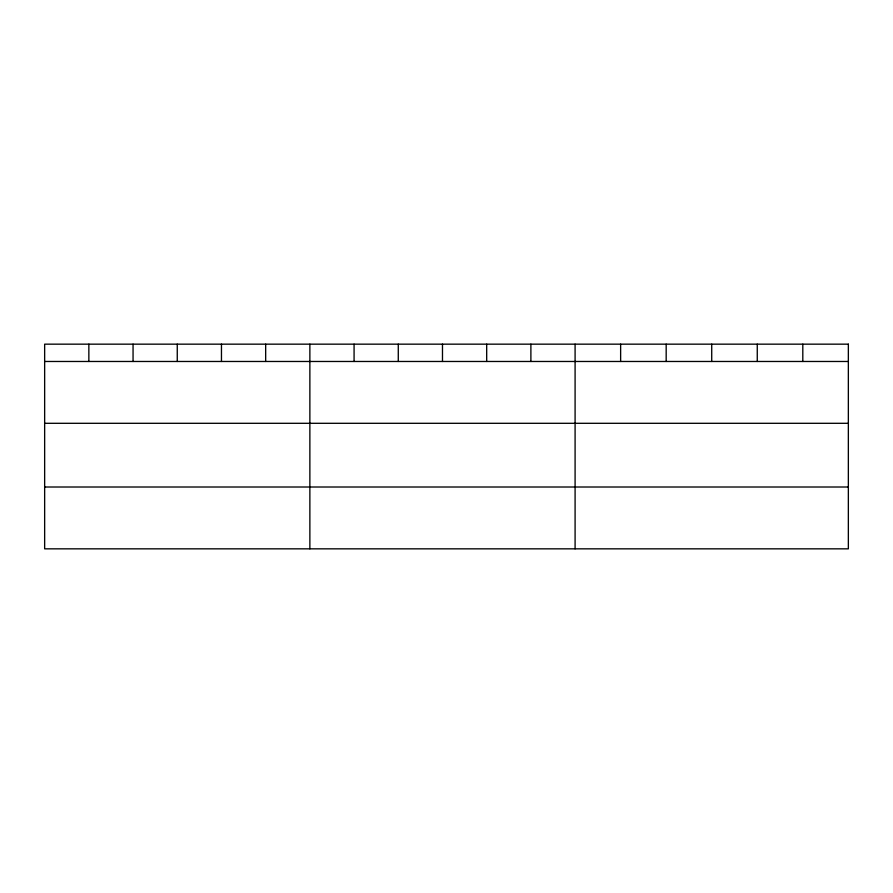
<?xml version="1.0" encoding="UTF-8"?>
<svg xmlns="http://www.w3.org/2000/svg" width="893" height="893" viewBox="0 0 893 893"><rect width="100%" height="100%" fill="white"/><g stroke="black" fill="none" stroke-linecap="round" stroke-linejoin="round"><path stroke-width="1.34" d="M44.65 361.475L848.35 361.475M44.65 423.304L848.35 423.304M44.65 487.009L848.35 487.009M802.807 344.162L802.807 361.475M757.264 344.162L757.264 361.475M711.721 344.162L711.721 361.475M666.178 344.162L666.178 361.475M620.635 344.162L620.635 361.475M575.092 344.162L575.092 548.838M530.889 344.162L530.889 361.475M486.685 344.162L486.685 361.475M442.481 344.162L442.481 361.475M398.278 344.162L398.278 361.475M354.075 344.162L354.075 361.475M309.871 344.162L309.871 548.838M265.668 344.162L265.668 361.475M221.464 344.162L221.464 361.475M177.261 344.162L177.261 361.475M133.057 344.162L133.057 361.475M88.853 344.162L88.853 361.475M848.35 344.162L44.65 344.162L44.65 548.838L848.35 548.838L848.35 344.162"/></g></svg>
